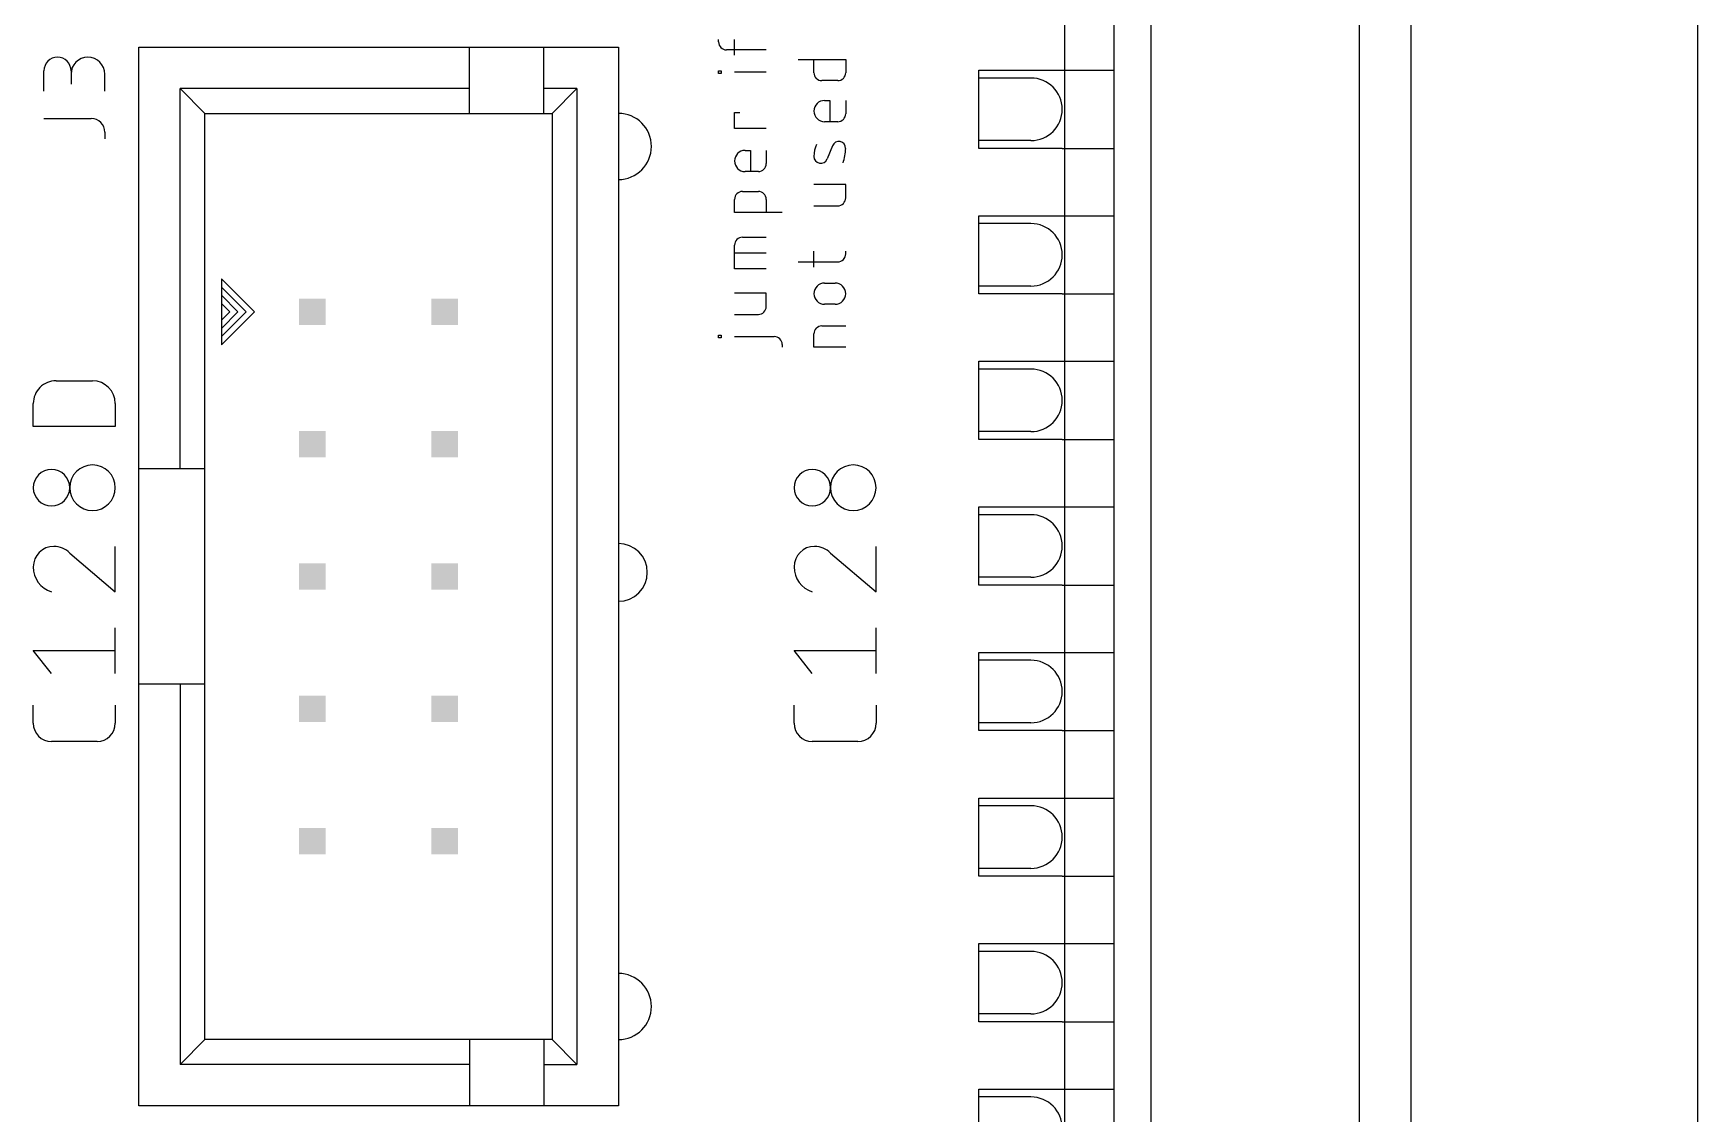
# Model space of a CAD drawing. Extents: x -12.2 to 54.6, y -5.6 to 69.1.
# Drawn here: x 4.2 to 36.15, y 10.1 to 30.84 of the extents above; entities that cross this region are included whole.
import ezdxf

# ---------------------------------------------------------------- set-up
doc = ezdxf.new("R2010")
doc.units = 0
for name, color, linetype in [('20', 30, 'CONTINUOUS'), ('21', 253, 'CONTINUOUS'), ('25', 253, 'CONTINUOUS'), ('51', 253, 'CONTINUOUS')]:
    doc.layers.add(name, color=color, linetype=linetype)

# ---------------------------------------------------------------- blocks, each defined once
blk = doc.blocks.new('RECT')
blk.add_solid([(-0.5, -0.5), (0.5, -0.5), (-0.5, 0.5), (0.5, 0.5)])

msp = doc.modelspace()

# ---------------------------------------------------------------- linework, layer by layer
at = {"layer": '20'}
msp.add_line((24, -5), (24, 47), dxfattribs=at)
at = {"layer": '21'}
for p, q in [((29.65, 41.6), (29.65, 0.4)), ((30.65, 1), (30.65, 41)), ((36.15, 1), (36.15, 41)), ((24.95, 2.25), (24.95, 39.75)), ((25.65, 39.75), (25.65, 2.25)), ((17.3545, 30.6735), (17.3545, 30.7243)), ((17.6593, 30.4195), (17.6593, 30.7243)), ((6.2212, 22.4776), (6.2212, 30.5738)), ((6.2212, 30.5738), (12.5713, 30.5738)), ((12.5713, 30.5738), (14, 30.5738)), ((12.5713, 29.7801), (12.5713, 30.5738)), ((14, 30.5738), (15.4288, 30.5738)), ((14, 29.7801), (14, 30.5738)), ((15.4288, 30.5738), (15.4288, 10.2538)), ((18.269, 30.5211), (17.5069, 30.5211)), ((17.3545, 30.071), (17.3545, 30.1218)), ((17.3545, 30.1218), (17.4054, 30.1218)), ((17.4054, 30.071), (17.3545, 30.071)), ((17.4054, 30.1218), (17.4054, 30.071)), ((18.269, 30.0964), (17.6593, 30.0964)), ((18.8786, 30.3375), (19.793, 30.3375)), ((19.1834, 30.0835), (19.1834, 30.3375)), ((19.793, 30.3375), (19.793, 30.0835)), ((23.95, 30.132), (24.95, 30.132)), ((12.5713, 29.7801), (7.015, 29.7801)), ((7.015, 22.4776), (7.015, 29.7801)), ((7.015, 29.7801), (7.4912, 29.3038)), ((12.5713, 29.3038), (12.5713, 29.7801)), ((14, 29.3038), (14, 29.7801)), ((14.635, 29.7801), (14, 29.7801)), ((14.635, 29.7801), (14.1588, 29.3038)), ((14.635, 29.7801), (14.635, 11.0475)), ((19.6406, 29.9311), (19.3358, 29.9311)), ((19.3865, 29.5503), (19.4882, 29.5503)), ((19.4882, 29.5503), (19.4882, 29.1439)), ((19.793, 29.5503), (19.793, 29.2963)), ((7.4912, 22.4776), (7.4912, 29.3038)), ((7.4912, 29.3038), (12.5713, 29.3038)), ((12.5713, 29.3038), (14, 29.3038)), ((14, 29.3038), (14.1588, 29.3038)), ((14.1588, 29.3038), (14.1588, 11.5237)), ((17.6593, 29.0153), (17.6593, 29.3201)), ((17.6593, 29.3201), (17.761, 29.3201)), ((19.6406, 29.1439), (19.3865, 29.1439)), ((18.269, 29.0153), (17.6593, 29.0153)), ((17.8626, 28.5928), (17.9642, 28.5928)), ((17.9642, 28.5928), (17.9642, 28.1864)), ((18.269, 28.5928), (18.269, 28.3388)), ((19.5389, 28.6817), (19.4374, 28.4277)), ((23.95, 28.632), (24.95, 28.632)), ((18.1166, 28.1864), (17.8626, 28.1864)), ((17.8117, 27.8056), (18.1166, 27.8056)), ((19.793, 27.9349), (19.1834, 27.9349)), ((19.793, 27.6809), (19.793, 27.9349)), ((17.6593, 27.3992), (17.6593, 27.6532)), ((18.269, 27.6532), (18.269, 27.3992)), ((19.1834, 27.5285), (19.6406, 27.5285)), ((18.5738, 27.3992), (17.6593, 27.3992)), ((23.95, 27.338), (24.95, 27.338)), ((17.8117, 26.9265), (18.269, 26.9265)), ((17.6593, 26.3169), (17.6593, 26.7741)), ((18.269, 26.6217), (17.6593, 26.6217)), ((19.1834, 26.3518), (19.1834, 26.6566)), ((19.793, 26.6058), (19.793, 26.6566)), ((18.269, 26.3169), (17.6593, 26.3169)), ((18.8786, 26.4534), (19.6406, 26.4534)), ((8.4438, 25.4938), (7.8088, 26.1288)), ((7.8088, 26.1288), (7.8088, 25.9701)), ((8.285, 25.4938), (7.8088, 25.9701)), ((7.8088, 25.9701), (7.8088, 25.8113)), ((19.3865, 26.0452), (19.5898, 26.0452)), ((8.1263, 25.4938), (7.8088, 25.8113)), ((7.8088, 25.8113), (7.8088, 25.6526)), ((7.8088, 25.6526), (7.8088, 25.3351)), ((7.9675, 25.4938), (7.8088, 25.6526)), ((18.269, 25.8496), (17.6593, 25.8496)), ((18.269, 25.5956), (18.269, 25.8496)), ((19.5898, 25.6388), (19.3865, 25.6388)), ((23.95, 25.838), (24.95, 25.838)), ((7.8088, 24.8588), (8.4438, 25.4938)), ((7.8088, 25.0175), (8.285, 25.4938)), ((7.8088, 25.1762), (8.1263, 25.4938)), ((7.8088, 25.3351), (7.9675, 25.4938)), ((7.8088, 25.3351), (7.8088, 25.1762)), ((17.6593, 25.4432), (18.1166, 25.4432)), ((7.8088, 25.1762), (7.8088, 25.0175)), ((7.8088, 25.0175), (7.8088, 24.8588)), ((17.3545, 24.9936), (17.3545, 25.0444)), ((17.3545, 25.0444), (17.4054, 25.0444)), ((17.4054, 24.9936), (17.3545, 24.9936)), ((17.4054, 25.0444), (17.4054, 24.9936)), ((17.6593, 25.019), (18.4214, 25.019)), ((19.1834, 24.8158), (19.1834, 25.0698)), ((19.3358, 25.2222), (19.793, 25.2222)), ((18.5738, 24.8666), (18.5738, 24.8158)), ((19.793, 24.8158), (19.1834, 24.8158)), ((23.95, 24.544), (24.95, 24.544)), ((4.6348, 24.1703), (5.3347, 24.1703)), ((4.1974, 23.2954), (4.1974, 23.7329)), ((5.7721, 23.7329), (5.7721, 23.2954)), ((5.7721, 23.2954), (4.1974, 23.2954)), ((23.95, 23.044), (24.95, 23.044)), ((6.2212, 18.3499), (6.2212, 22.4776)), ((7.015, 22.4776), (6.2212, 22.4776)), ((7.4912, 22.4776), (7.015, 22.4776)), ((7.4912, 18.3499), (7.4912, 22.4776)), ((23.95, 21.75), (24.95, 21.75)), ((4.8973, 20.8607), (5.7721, 20.1171)), ((5.7721, 20.1171), (5.7721, 20.992)), ((19.5023, 20.8607), (20.3772, 20.1171)), ((20.3772, 20.1171), (20.3772, 20.992)), ((23.95, 20.25), (24.95, 20.25)), ((5.7721, 18.554), (5.7721, 19.4288)), ((20.3772, 18.554), (20.3772, 19.4288)), ((4.5473, 18.554), (4.1974, 18.9914)), ((4.1974, 18.9914), (5.7721, 18.9914)), ((19.1523, 18.554), (18.8024, 18.9914)), ((18.8024, 18.9914), (20.3772, 18.9914)), ((23.95, 18.956), (24.95, 18.956)), ((6.2212, 10.2538), (6.2212, 18.3499)), ((7.015, 18.3499), (6.2212, 18.3499)), ((7.4912, 18.3499), (7.015, 18.3499)), ((7.015, 18.3499), (7.015, 11.0475)), ((7.4912, 11.5237), (7.4912, 18.3499)), ((4.1974, 17.5966), (4.1974, 17.9465)), ((5.7721, 17.9465), (5.7721, 17.5966)), ((18.8024, 17.5966), (18.8024, 17.9465)), ((20.3772, 17.9465), (20.3772, 17.5966)), ((23.95, 17.456), (24.95, 17.456)), ((5.4222, 17.2466), (4.5473, 17.2466)), ((20.0272, 17.2466), (19.1523, 17.2466)), ((23.95, 16.162), (24.95, 16.162)), ((23.95, 14.662), (24.95, 14.662)), ((23.95, 13.368), (24.95, 13.368)), ((23.95, 11.868), (24.95, 11.868)), ((7.4912, 11.5237), (7.015, 11.0475)), ((12.5713, 11.5237), (7.4912, 11.5237)), ((14, 11.5237), (12.5713, 11.5237)), ((12.5713, 11.5237), (12.5713, 11.0475)), ((14.1588, 11.5237), (14, 11.5237)), ((14, 11.5237), (14, 11.0475)), ((14.1588, 11.5237), (14.635, 11.0475)), ((12.5713, 11.0475), (7.015, 11.0475)), ((12.5713, 11.0475), (12.5713, 10.2538)), ((14, 11.0475), (14, 10.2538)), ((14, 11.0475), (14.635, 11.0475)), ((23.95, 10.574), (24.95, 10.574)), ((12.5713, 10.2538), (6.2212, 10.2538)), ((14, 10.2538), (12.5713, 10.2538)), ((15.4288, 10.2538), (14, 10.2538))]:
    msp.add_line(p, q, dxfattribs=at)
for centre, radius, start, end in [((17.5069, 30.6735), 0.1524, 180, 270), ((19.3358, 30.0835), 0.1524, 180, 270), ((19.6406, 30.0835), 0.1524, 270, 0), ((19.3865, 29.3471), 0.2032, 90, 270), ((15.4288, 28.6688), 0.635, 270, 90), ((19.6406, 29.2963), 0.1524, 270, 0), ((19.6612, 28.6327), 0.1317, 359.1816, 158.1985), ((17.8626, 28.3896), 0.2032, 90, 270), ((19.7602, 28.4702), 0.5769, 155.7608, 179.1816), ((19.3151, 28.4766), 0.1317, 179.1816, 338.1985), ((18.9315, 28.6432), 0.8615, 340.2087, 359.1816), ((18.1166, 28.3388), 0.1524, 270, 0), ((17.8117, 27.6532), 0.1524, 90, 180), ((18.1166, 27.6532), 0.1524, 0, 90), ((19.6406, 27.6809), 0.1524, 270, 0), ((17.8117, 26.7741), 0.1524, 90, 180), ((19.6406, 26.6058), 0.1524, 270, 0), ((19.3865, 25.842), 0.2032, 90, 270), ((19.5898, 25.842), 0.2032, 270, 90), ((18.1166, 25.5956), 0.1524, 270, 0), ((18.4214, 24.8666), 0.1524, 0, 90), ((19.3358, 25.0698), 0.1524, 90, 180), ((4.6348, 23.7329), 0.4374, 89.9996, 180), ((5.3347, 23.7329), 0.4374, 0, 90), ((4.5473, 22.1176), 0.35, 90, 270), ((4.5473, 22.1176), 0.35, 270, 90), ((5.3347, 22.1176), 0.4374, 90, 270), ((5.3347, 22.1176), 0.4374, 270, 90), ((19.1523, 22.1176), 0.35, 90, 270), ((19.1523, 22.1176), 0.35, 270, 90), ((19.9397, 22.1176), 0.4374, 90, 270), ((19.9397, 22.1176), 0.4374, 270, 90), ((4.5911, 20.5983), 0.3937, 90, 180), ((4.5911, 20.5691), 0.4229, 43.6028, 89.9999), ((15.4288, 20.4931), 0.5556, 270, 90), ((19.196, 20.5983), 0.3937, 90, 180), ((19.196, 20.5691), 0.4229, 43.6028, 89.9999), ((4.7031, 20.5983), 0.5058, 180, 252.055), ((19.3081, 20.5983), 0.5058, 180, 252.055), ((4.5473, 17.5966), 0.35, 180.0005, 270), ((5.4222, 17.5966), 0.35, 270.0005, 360), ((19.1523, 17.5966), 0.35, 180.0005, 270), ((20.0272, 17.5966), 0.35, 270.0005, 360), ((15.4288, 12.1588), 0.635, 270, 90)]:
    msp.add_arc(centre, radius, start, end, dxfattribs=at)
at = {"layer": '25'}
for p, q in [((4.4021, 29.7313), (4.4021, 30.1208)), ((4.9213, 30.1208), (4.9213, 29.8611)), ((5.5705, 29.7313), (5.5705, 30.0559)), ((4.4021, 29.204), (5.3108, 29.204)), ((5.5705, 28.9443), (5.5705, 28.8145))]:
    msp.add_line(p, q, dxfattribs=at)
for centre, radius, end in [((4.6617, 30.1208), 0.2596, 180), ((5.2459, 30.0559), 0.3246, 180), ((5.3108, 28.9443), 0.2596, 90)]:
    msp.add_arc(centre, radius, 0, end, dxfattribs=at)
at = {"layer": '51'}
for p, q in [((22.35, 29.982), (22.35, 30.132)), ((22.35, 30.132), (23.95, 30.132)), ((22.35, 28.782), (22.35, 29.982)), ((23.35, 29.982), (22.35, 29.982)), ((22.35, 28.632), (22.35, 28.782)), ((23.35, 28.782), (22.35, 28.782)), ((23.95, 28.632), (22.35, 28.632)), ((22.35, 27.188), (22.35, 27.338)), ((22.35, 27.338), (23.95, 27.338)), ((22.35, 25.988), (22.35, 27.188)), ((23.35, 27.188), (22.35, 27.188)), ((22.35, 25.838), (22.35, 25.988)), ((23.35, 25.988), (22.35, 25.988)), ((23.95, 25.838), (22.35, 25.838)), ((22.35, 24.394), (22.35, 24.544)), ((22.35, 24.544), (23.95, 24.544)), ((22.35, 23.194), (22.35, 24.394)), ((23.35, 24.394), (22.35, 24.394)), ((22.35, 23.044), (22.35, 23.194)), ((23.35, 23.194), (22.35, 23.194)), ((23.95, 23.044), (22.35, 23.044)), ((22.35, 21.6), (22.35, 21.75)), ((22.35, 21.75), (23.95, 21.75)), ((22.35, 20.4), (22.35, 21.6)), ((23.35, 21.6), (22.35, 21.6)), ((22.35, 20.25), (22.35, 20.4)), ((23.35, 20.4), (22.35, 20.4)), ((23.95, 20.25), (22.35, 20.25)), ((22.35, 18.806), (22.35, 18.956)), ((22.35, 18.956), (23.95, 18.956)), ((22.35, 17.606), (22.35, 18.806)), ((23.35, 18.806), (22.35, 18.806)), ((22.35, 17.456), (22.35, 17.606)), ((23.35, 17.606), (22.35, 17.606)), ((23.95, 17.456), (22.35, 17.456)), ((22.35, 16.012), (22.35, 16.162)), ((22.35, 16.162), (23.95, 16.162)), ((22.35, 14.812), (22.35, 16.012)), ((23.35, 16.012), (22.35, 16.012)), ((22.35, 14.662), (22.35, 14.812)), ((23.35, 14.812), (22.35, 14.812)), ((23.95, 14.662), (22.35, 14.662)), ((22.35, 13.218), (22.35, 13.368)), ((22.35, 13.368), (23.95, 13.368)), ((22.35, 12.018), (22.35, 13.218)), ((23.35, 13.218), (22.35, 13.218)), ((22.35, 11.868), (22.35, 12.018)), ((23.35, 12.018), (22.35, 12.018)), ((23.95, 11.868), (22.35, 11.868)), ((22.35, 10.424), (22.35, 10.574)), ((22.35, 10.574), (23.95, 10.574)), ((22.35, 9.224), (22.35, 10.424)), ((23.35, 10.424), (22.35, 10.424))]:
    msp.add_line(p, q, dxfattribs=at)
for centre in [(23.35, 29.382), (23.35, 26.588), (23.35, 23.794), (23.35, 21), (23.35, 18.206), (23.35, 15.412), (23.35, 12.618), (23.35, 9.824)]:
    msp.add_arc(centre, 0.6, 270, 90, dxfattribs=at)

# ---------------------------------------------------------------- block references
at = {"layer": '51', "xscale": 0.508, "yscale": 0.508, "rotation": 270}
for p in [(9.555, 25.4938), (12.095, 25.4938), (9.555, 22.9537), (12.095, 22.9537), (9.555, 20.4138), (12.095, 20.4138), (9.555, 17.8738), (12.095, 17.8738), (9.555, 15.3338), (12.095, 15.3338)]:
    msp.add_blockref('RECT', p, dxfattribs=at)

doc.saveas('drawing.dxf')
